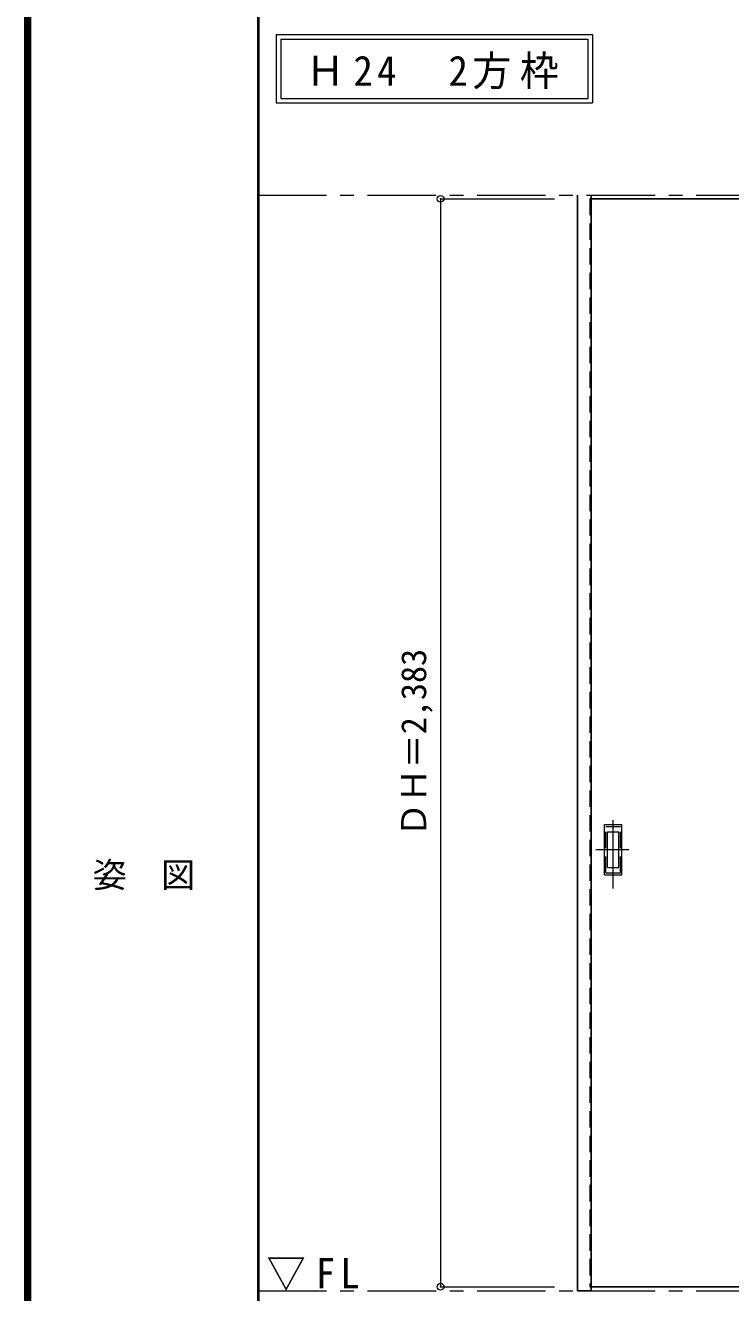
# Model space of a CAD drawing. Units: millimetres, scale not verified. Extents: x -6000 to 5700, y -4307 to 4260.
# Drawn here: x -6000 to -4454, y -2811 to -36 of the extents above; entities that cross this region are included whole.
import ezdxf
from ezdxf.enums import TextEntityAlignment as Align

# ---------------------------------------------------------------- set-up
doc = ezdxf.new("R2010")
doc.units = ezdxf.units.MM
doc.header["$LTSCALE"] = 30
doc.header["$PDMODE"] = 32
doc.header["$PDSIZE"] = 15
doc.linetypes.add('CHAIN1', pattern=[8, 5, -1, 1, -1])
doc.linetypes.add('DASHED1', pattern=[1.8, 1.2, -0.6])
for name, color, linetype, lineweight in [('0-1_通り芯', 7, 'CHAIN1', 18), ('0-2_扉', 4, 'DASHED1', 9), ('0-4_枠', 3, 'Continuous', 25), ('0-6_引手', 7, 'Continuous', 18), ('0-A_文字', 7, 'Continuous', 18), ('0-B_寸法', 4, 'Continuous', 9), ('F-1_枠', 6, 'Continuous', 40)]:
    doc.layers.add(name, color=color, linetype=linetype, lineweight=lineweight)
doc.layers.add('F-A_文字', color=7, linetype='Continuous')
doc.styles.add('ＭＳ ゴシック', font='')
doc.styles.get('ＭＳ ゴシック').set_extended_font_data('MS Gothic')

msp = doc.modelspace()

# ---------------------------------------------------------------- linework, layer by layer
at = {"layer": '0-1_通り芯'}
for p, q in [((-5490, -407.5), (5690, -407.5)), ((-5490, -2807.5), (5690, -2807.5))]:
    msp.add_line(p, q, dxfattribs=at)
at = {"layer": '0-2_扉'}
for p, q in [((-4760, -415.5), (-4763, -415.5)), ((-4763, -415.5), (-4763, -2798.5)), ((-4763, -2798.5), (-4760, -2798.5))]:
    msp.add_line(p, q, dxfattribs=at)
at = {"layer": '0-2_扉', "color": 3, "linetype": 'Continuous', "lineweight": 25}
for p, q in [((-2996, -415.5), (-4760, -415.5)), ((-4760, -2798.5), (-2996, -2798.5))]:
    msp.add_line(p, q, dxfattribs=at)
at = {"layer": '0-4_枠'}
for p, q in [((-4790, -2807.5), (-4790, -407.5)), ((-4760, -2807.5), (-4760, -407.5)), ((-4760, -2807.5), (-4790, -2807.5))]:
    msp.add_line(p, q, dxfattribs=at)
at = {"layer": '0-6_引手', "linetype": 'CHAIN1'}
for p, q in [((-4712, -1926.23), (-4712, -1755.38)), ((-4750.07, -1841), (-4677.56, -1841))]:
    msp.add_line(p, q, dxfattribs=at)
at = {"layer": '0-6_引手'}
for p, q in [((-4731, -1786), (-4693, -1786)), ((-4731, -1896), (-4731, -1786)), ((-4724.5, -1802), (-4699.5, -1802)), ((-4724.5, -1880), (-4724.5, -1802)), ((-4699.5, -1880), (-4699.5, -1802)), ((-4693, -1896), (-4693, -1786)), ((-4724.5, -1880), (-4699.5, -1880)), ((-4731, -1896), (-4693, -1896))]:
    msp.add_line(p, q, dxfattribs=at)
at = {"layer": '0-6_引手', "linetype": 'DASHED1'}
for p, q in [((-4696, -1892), (-4696, -1790)), ((-4728, -1892), (-4696, -1892))]:
    msp.add_line(p, q, dxfattribs=at)
msp.add_lwpolyline([(-4728, -1892), (-4728, -1790), (-4696, -1790)], dxfattribs=at)
at = {"layer": '0-A_文字'}
for p, q in [((-5450, -55.5), (-5450, -205.5)), ((-5440, -65.5), (-5440, -195.5)), ((-5440, -65.5), (-4767.38, -65.5)), ((-4767.38, -65.5), (-4767.38, -195.5)), ((-5450, -205.5), (-4757.38, -205.5)), ((-5440, -195.5), (-4767.38, -195.5))]:
    msp.add_line(p, q, dxfattribs=at)
msp.add_lwpolyline([(-5450, -55.5), (-4757.38, -55.5), (-4757.38, -205.5)], dxfattribs=at)
at = {"layer": '0-B_寸法'}
for p, q in [((-5090, -415.5), (-4840, -415.5)), ((-5090, -415.5), (-5090, -2798.5)), ((-5090, -2798.5), (-4840, -2798.5))]:
    msp.add_line(p, q, dxfattribs=at)
at = {"layer": '0-B_寸法', "color": 7}
for p in [(-5090, -415.5), (-5090, -2798.5)]:
    msp.add_point(p, dxfattribs=at)
at = {"layer": 'F-1_枠'}
for p, q in [((-6000, 4175), (-6000, -4205)), ((-5995, 4175), (-5995, -4205)), ((-5990, 4175), (-5990, -4205)), ((-5490, 4175), (-5490, -3790))]:
    msp.add_line(p, q, dxfattribs=at)

# ---------------------------------------------------------------- texts
at = {"layer": '0-A_文字', "char_height": 65.98, "attachment_point": 7, "style": 'ＭＳ ゴシック'}
for s, insert in [('\\T1.22;\\W0.95;Ｈ24\u30002方枠', (-5385.34, -175.5)), ('\\T1.26;\\W0.95;▽FL', (-5471.25, -2807.5))]:
    msp.add_mtext(s, dxfattribs=dict(at, insert=insert))
at = {"layer": '0-B_寸法', "color": 7, "style": 'ＭＳ ゴシック'}
msp.add_text('ＤＨ＝2,383', height=54.99, rotation=90, dxfattribs=at).set_placement((-5105, -1813.25), align=Align.BOTTOM_LEFT)
at = {"layer": 'F-A_文字', "style": 'ＭＳ ゴシック'}
msp.add_text('姿\u3000図', height=54.99, dxfattribs=at).set_placement((-5852.5, -1940.25), align=Align.BOTTOM_LEFT)

doc.saveas('drawing.dxf')
